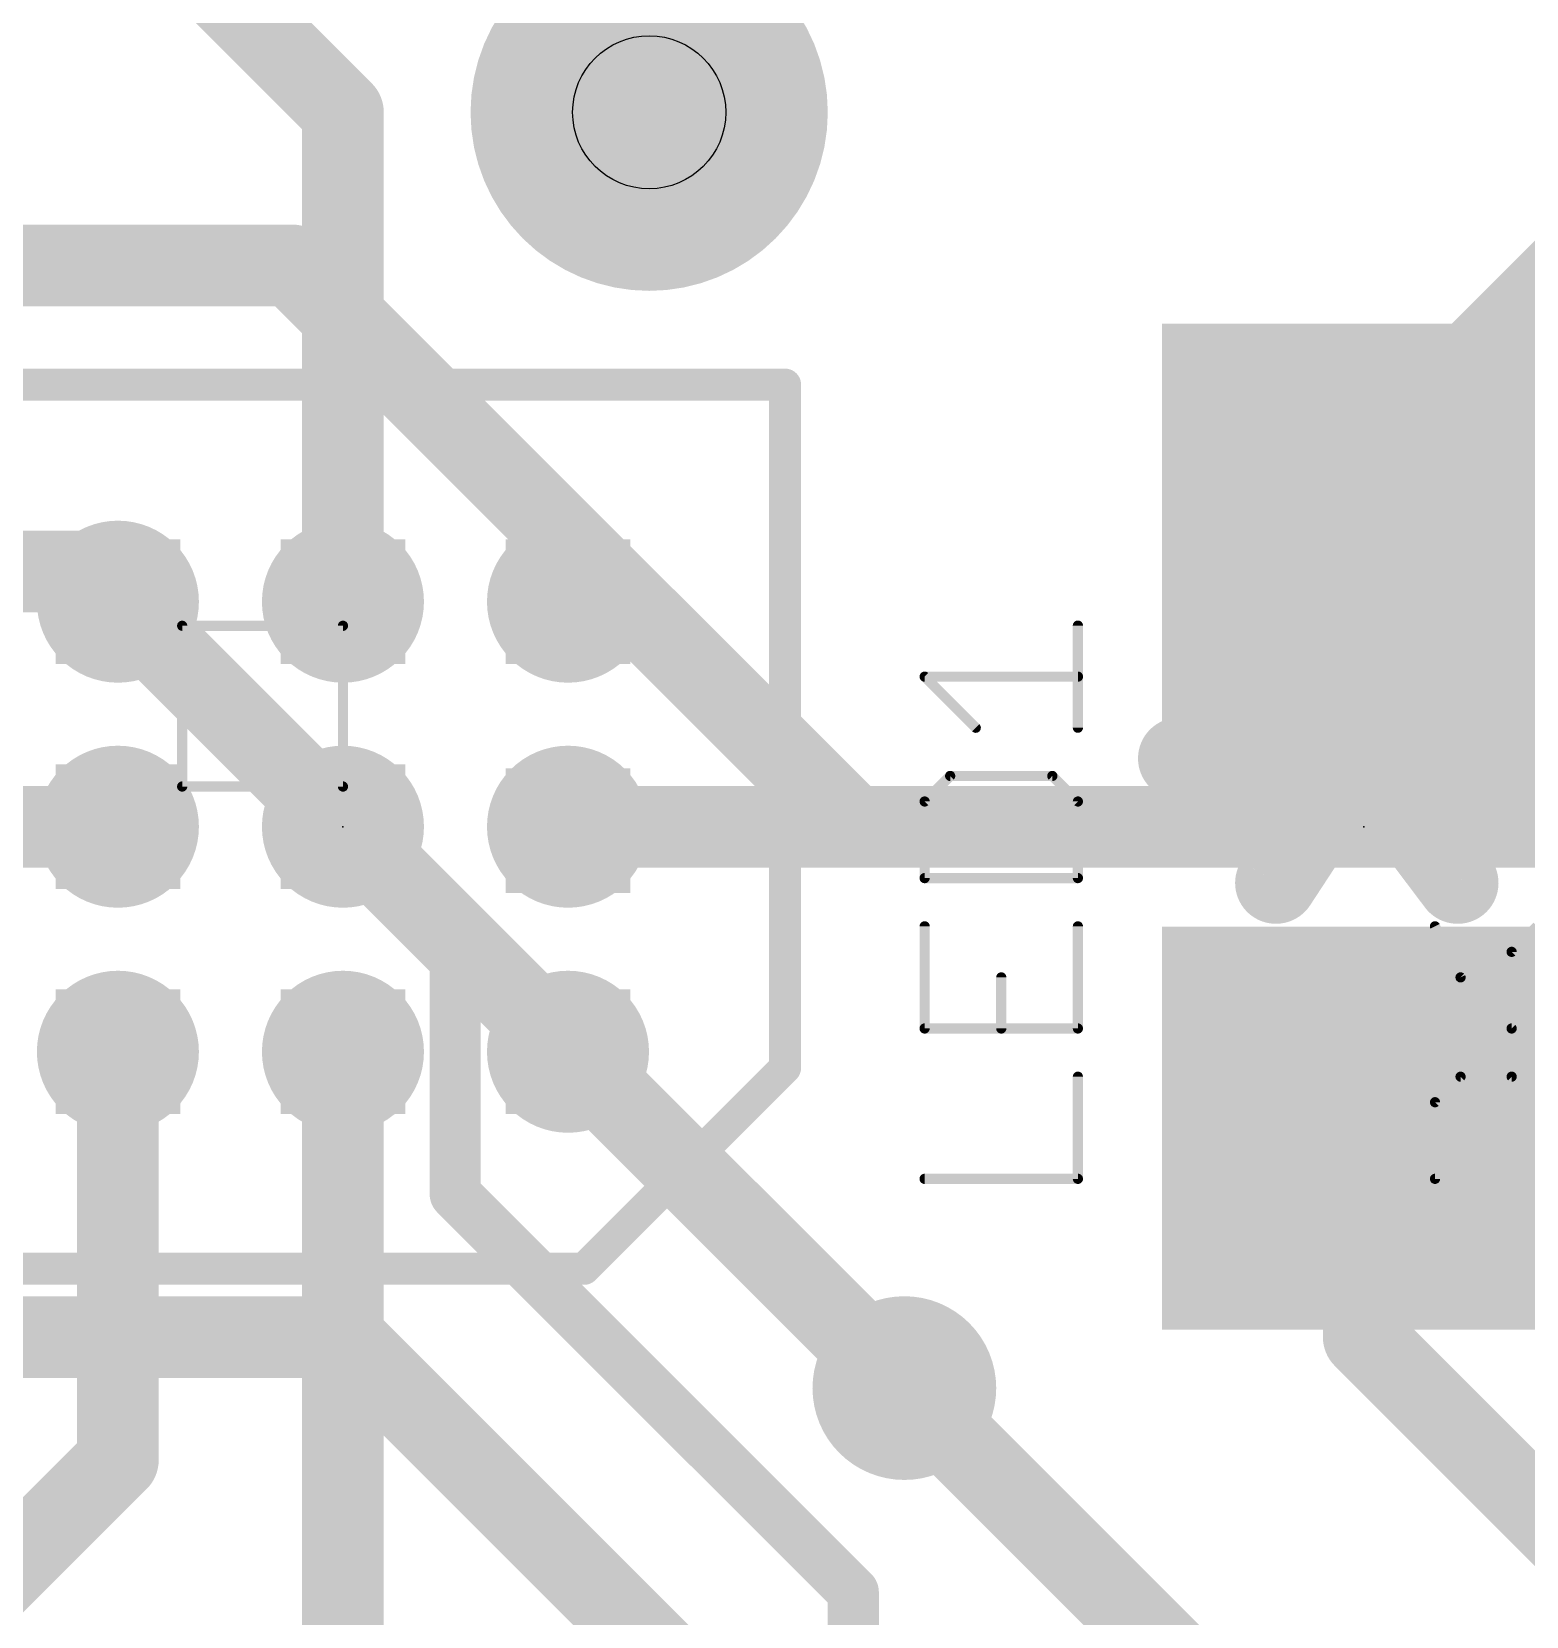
# Model space of a CAD drawing. Extents: x -36 to 72, y -11 to 13.
# Drawn here: x 11.925 to 15.645, y 4.385 to 8.328 of the extents above; entities that cross this region are included whole.
import ezdxf

# ---------------------------------------------------------------- set-up
doc = ezdxf.new("R2010")
doc.units = 0
for name, color, linetype in [('1', 12, 'CONTINUOUS'), ('16', 132, 'CONTINUOUS'), ('18', 110, 'CONTINUOUS'), ('21', 53, 'CONTINUOUS'), ('23', 53, 'CONTINUOUS'), ('25', 253, 'CONTINUOUS'), ('29', 253, 'CONTINUOUS'), ('31', 253, 'CONTINUOUS'), ('44', 253, 'CONTINUOUS'), ('51', 53, 'CONTINUOUS')]:
    doc.layers.add(name, color=color, linetype=linetype)

# ---------------------------------------------------------------- blocks, each defined once
blk = doc.blocks.new('RECT')
blk.add_solid([(-0.5, -0.5), (0.5, -0.5), (-0.5, 0.5), (0.5, 0.5)])
blk = doc.blocks.new('PIE')
at = {"const_width": 0.5}
blk.add_lwpolyline([(0, -0.25, 1), (0, 0.25, 1), (0, -0.25)], format="xyb", dxfattribs=at)
blk = doc.blocks.new('ROUNDV')
at = {"const_width": 0.5}
blk.add_lwpolyline([(0, -0.25, 1), (0, 0.25, 1), (0, -0.25)], format="xyb", dxfattribs=at)

msp = doc.modelspace()

# ---------------------------------------------------------------- linework, layer by layer
at = {"layer": '1'}
for points, const_width in [([(12.7, 8.128), (10.668, 10.16)], 0.2032), ([(12.7, 6.91), (12.7, 8.128)], 0.2032), ([(15.24, 7.239), (16.002, 8.001)], 0.2032), ([(15.24, 7.1), (15.24, 7.239)], 0.2032), ([(12.14, 6.35), (11.811, 6.35)], 0.2032), ([(13.26, 6.35), (17.78, 6.35)], 0.2032), ([(12.9794, 6.0706), (12.7, 6.35)], 0.127), ([(12.9794, 5.4356), (12.9794, 6.0706)], 0.127), ([(12.14, 4.774), (12.14, 5.79)], 0.2032), ([(12.7, 3.81), (12.7, 5.79)], 0.2032), ([(12.7, 5.79), (12.7, 5.842)], 0.127), ([(15.24, 3.81), (13.26, 5.79)], 0.2032), ([(15.24, 5.08), (15.24, 5.6)], 0.2032), ([(13.97, 4.445), (12.9794, 5.4356)], 0.127), ([(16.51, 3.81), (15.24, 5.08)], 0.2032), ([(10.541, 3.175), (12.14, 4.774)], 0.2032), ([(13.97, 3.81), (13.97, 4.445)], 0.127)]:
    msp.add_lwpolyline(points, dxfattribs=dict(at, const_width=const_width))
for points, const_width in [([(12.7508, 8.128, 1), (12.6492, 8.128)], 0.1016), ([(12.6641, 8.0921, 1), (12.7359, 8.1639)], 0.1016), ([(15.2908, 7.239, 1), (15.1892, 7.239)], 0.1016), ([(15.2041, 7.2749, 1), (15.2759, 7.2031)], 0.1016), ([(15.1892, 7.1, 1), (15.2908, 7.1)], 0.1016), ([(12.6492, 6.91, 1), (12.7508, 6.91)], 0.1016), ([(12.14, 6.2992, 1), (12.14, 6.4008)], 0.1016), ([(13.26, 6.4008, 1), (13.26, 6.2992)], 0.1016), ([(12.7225, 6.3725, 1), (12.6775, 6.3275)], 0.0635), ([(13.0112, 6.0706, 1), (12.9476, 6.0706)], 0.0635), ([(12.9569, 6.0481, 1), (13.0019, 6.0931)], 0.0635), ([(12.1908, 5.79, 1), (12.0892, 5.79)], 0.1016), ([(12.7508, 5.79, 1), (12.6492, 5.79)], 0.1016), ([(12.7318, 5.842, 1), (12.6683, 5.842)], 0.0635), ([(13.2959, 5.8259, 1), (13.2241, 5.7541)], 0.1016), ([(12.6683, 5.79, 1), (12.7318, 5.79)], 0.0635), ([(15.2908, 5.6, 1), (15.1892, 5.6)], 0.1016), ([(13.0019, 5.4581, 1), (12.9569, 5.4131)], 0.0635), ([(12.9476, 5.4356, 1), (13.0112, 5.4356)], 0.0635), ([(15.2759, 5.1159, 1), (15.2041, 5.0441)], 0.1016), ([(15.1892, 5.08, 1), (15.2908, 5.08)], 0.1016), ([(12.1759, 4.7381, 1), (12.1041, 4.8099)], 0.1016), ([(12.0892, 4.774, 1), (12.1908, 4.774)], 0.1016), ([(14.0018, 4.445, 1), (13.9383, 4.445)], 0.0635), ([(13.9475, 4.4225, 1), (13.9925, 4.4675)], 0.0635)]:
    msp.add_lwpolyline(points, format="xyb", dxfattribs=dict(at, const_width=const_width))
at = {"layer": '16', "const_width": 0.2032}
for points in [[(10.795, 7.747), (12.573, 7.747)], [(12.573, 7.747), (13.97, 6.35)], [(8.001, 6.985), (12.065, 6.985)], [(12.065, 6.985), (15.24, 3.81)], [(13.97, 6.35), (20.32, 6.35)], [(12.7, 5.08), (10.795, 5.08)], [(13.97, 3.81), (12.7, 5.08)]]:
    msp.add_lwpolyline(points, dxfattribs=at)
at = {"layer": '16', "const_width": 0.1016}
for points in [[(12.6089, 7.7829, 1), (12.5371, 7.7111)], [(12.573, 7.6962, 1), (12.573, 7.7978)], [(12.1009, 7.0209, 1), (12.0291, 6.9491)], [(12.065, 6.9342, 1), (12.065, 7.0358)], [(13.97, 6.4008, 1), (13.97, 6.2992)], [(13.9341, 6.3141, 1), (14.0059, 6.3859)], [(12.7359, 5.1159, 1), (12.6641, 5.0441)], [(12.7, 5.0292, 1), (12.7, 5.1308)]]:
    msp.add_lwpolyline(points, format="xyb", dxfattribs=at)
at = {"layer": '21', "const_width": 0.2032}
for points in [[(14.78, 6.52), (15.24, 6.52)], [(15.2146, 6.5046), (15.0216, 6.21)], [(15.7, 6.52), (15.24, 6.52)], [(15.24, 6.52), (15.4738, 6.21)]]:
    msp.add_lwpolyline(points, dxfattribs=at)
at = {"layer": '21'}
for points, const_width in [([(14.78, 6.5708, 1), (14.78, 6.4692)], 0.1016), ([(15.2571, 6.4768, 1), (15.1721, 6.5324)], 0.1016), ([(15.24, 6.5708, 1), (15.24, 6.4692)], 0.1016), ([(15.2806, 6.5506, 1), (15.1994, 6.4894)], 0.1016), ([(15.24, 6.4692, 1), (15.24, 6.5708)], 0.1016), ([(14.9791, 6.2378, 1), (15.0641, 6.1822)], 0.1016), ([(15.4332, 6.1794, 1), (15.5144, 6.2406)], 0.1016), ([(14.097, 4.826, 1), (14.097, 5.08, 1), (14.097, 4.826)], 0.2032)]:
    msp.add_lwpolyline(points, format="xyb", dxfattribs=dict(at, const_width=const_width))
at = {"layer": '23'}
for p in [(12.7, 6.35), (15.24, 6.35)]:
    msp.add_point(p, dxfattribs=at)
at = {"layer": '25', "const_width": 0.0254}
for points in [[(14.5288, 6.5963), (14.5288, 6.8505)], [(14.2746, 6.5963), (14.1475, 6.7234)], [(14.1475, 6.7234), (14.5288, 6.7234)], [(14.211, 6.4763), (14.1475, 6.4128)], [(14.4652, 6.4763), (14.211, 6.4763)], [(14.5288, 6.4128), (14.4652, 6.4763)], [(14.1475, 6.4128), (14.1475, 6.2221)], [(14.5288, 6.2221), (14.5288, 6.4128)], [(14.1475, 6.2221), (14.5288, 6.2221)], [(14.1475, 6.1021), (14.1475, 5.8479)], [(14.5288, 5.8479), (14.5288, 6.1021)], [(15.4175, 6.1021), (15.481, 5.975)], [(15.6717, 6.1021), (15.6081, 6.0386)], [(15.6081, 6.0386), (15.6081, 5.8479)], [(14.3381, 5.8479), (14.3381, 5.975)], [(15.481, 5.975), (15.6081, 5.8479)], [(14.1475, 5.8479), (14.5288, 5.8479)], [(15.6081, 5.8479), (15.7352, 5.8479)], [(14.5288, 5.4737), (14.5288, 5.7279)], [(15.4175, 5.6644), (15.481, 5.7279)], [(15.481, 5.7279), (15.6081, 5.7279)], [(15.6081, 5.7279), (15.6717, 5.6644)], [(15.4175, 5.4737), (15.4175, 5.6644)], [(14.1475, 5.4737), (14.5288, 5.4737)], [(15.7988, 5.4737), (15.4175, 5.4737)]]:
    msp.add_lwpolyline(points, dxfattribs=at)
at = {"layer": '25', "const_width": 0.0127}
for points in [[(14.5351, 6.8505, 1), (14.5225, 6.8505)], [(14.152, 6.7279, 1), (14.143, 6.7189)], [(14.1475, 6.7298, 1), (14.1475, 6.7171)], [(14.5288, 6.7171, 1), (14.5288, 6.7298)], [(14.2701, 6.5918, 1), (14.2791, 6.6008)], [(14.5225, 6.5963, 1), (14.5351, 6.5963)], [(14.211, 6.4827, 1), (14.211, 6.47)], [(14.2155, 6.4718, 1), (14.2065, 6.4808)], [(14.4697, 6.4808, 1), (14.4608, 6.4718)], [(14.4652, 6.47, 1), (14.4652, 6.4827)], [(14.1538, 6.4128, 1), (14.1411, 6.4128)], [(14.143, 6.4173, 1), (14.152, 6.4083)], [(14.5351, 6.4128, 1), (14.5225, 6.4128)], [(14.5243, 6.4083, 1), (14.5333, 6.4173)], [(14.1475, 6.2285, 1), (14.1475, 6.2158)], [(14.5288, 6.2158, 1), (14.5288, 6.2285)], [(14.1411, 6.2221, 1), (14.1538, 6.2221)], [(14.5225, 6.2221, 1), (14.5351, 6.2221)], [(14.1538, 6.1021, 1), (14.1411, 6.1021)], [(14.5351, 6.1021, 1), (14.5225, 6.1021)], [(15.4232, 6.105, 1), (15.4118, 6.0993)], [(15.6036, 6.0431, 1), (15.6126, 6.0341)], [(15.6145, 6.0386, 1), (15.6018, 6.0386)], [(14.3445, 5.975, 1), (14.3318, 5.975)], [(15.4855, 5.9795, 1), (15.4765, 5.9705)], [(15.4754, 5.9722, 1), (15.4867, 5.9779)], [(14.1411, 5.8479, 1), (14.1538, 5.8479)], [(14.1475, 5.8543, 1), (14.1475, 5.8416)], [(14.3318, 5.8479, 1), (14.3445, 5.8479)], [(14.5225, 5.8479, 1), (14.5351, 5.8479)], [(14.5288, 5.8416, 1), (14.5288, 5.8543)], [(15.6081, 5.8543, 1), (15.6081, 5.8416)], [(15.6018, 5.8479, 1), (15.6145, 5.8479)], [(15.6036, 5.8434, 1), (15.6126, 5.8524)], [(14.5351, 5.7279, 1), (14.5225, 5.7279)], [(15.481, 5.7343, 1), (15.481, 5.7216)], [(15.4855, 5.7234, 1), (15.4765, 5.7324)], [(15.6126, 5.7324, 1), (15.6036, 5.7234)], [(15.6081, 5.7216, 1), (15.6081, 5.7343)], [(15.4238, 5.6644, 1), (15.4111, 5.6644)], [(15.413, 5.6689, 1), (15.422, 5.6599)], [(14.1475, 5.4801, 1), (14.1475, 5.4673)], [(14.5288, 5.4673, 1), (14.5288, 5.4801)], [(15.4175, 5.4801, 1), (15.4175, 5.4673)], [(14.5225, 5.4737, 1), (14.5351, 5.4737)], [(15.4111, 5.4737, 1), (15.4238, 5.4737)]]:
    msp.add_lwpolyline(points, format="xyb", dxfattribs=at)
at = {"layer": '44'}
msp.add_circle((13.462, 8.128), 0.1905, dxfattribs=at)
at = {"layer": '51'}
for points, const_width in [([(11.6, 7.45), (13.8, 7.45)], 0.08), ([(13.8, 7.45), (13.8, 5.75)], 0.08), ([(12.3, 6.45), (12.3, 6.85)], 0.0254), ([(12.3, 6.85), (12.7, 6.85)], 0.0254), ([(12.7, 6.85), (12.7, 6.45)], 0.0254), ([(12.7, 6.45), (12.3, 6.45)], 0.0254), ([(13.8, 5.75), (13.3, 5.25)], 0.08), ([(11.6, 5.25), (13.3, 5.25)], 0.08)]:
    msp.add_lwpolyline(points, dxfattribs=dict(at, const_width=const_width))
for points, const_width in [([(13.82, 7.45, 1), (13.78, 7.45)], 0.04), ([(13.8, 7.43, 1), (13.8, 7.47)], 0.04), ([(12.3064, 6.85, 1), (12.2937, 6.85)], 0.0127), ([(12.3, 6.8564, 1), (12.3, 6.8437)], 0.0127), ([(12.7064, 6.85, 1), (12.6937, 6.85)], 0.0127), ([(12.7, 6.8437, 1), (12.7, 6.8564)], 0.0127), ([(12.3, 6.4564, 1), (12.3, 6.4436)], 0.0127), ([(12.2937, 6.45, 1), (12.3064, 6.45)], 0.0127), ([(12.6937, 6.45, 1), (12.7064, 6.45)], 0.0127), ([(12.7, 6.4436, 1), (12.7, 6.4564)], 0.0127), ([(13.78, 5.75, 1), (13.82, 5.75)], 0.04), ([(13.8141, 5.7359, 1), (13.7859, 5.7641)], 0.04), ([(13.3, 5.23, 1), (13.3, 5.27)], 0.04), ([(13.2859, 5.2641, 1), (13.3141, 5.2359)], 0.04)]:
    msp.add_lwpolyline(points, format="xyb", dxfattribs=dict(at, const_width=const_width))

# ---------------------------------------------------------------- block references
at = {"layer": '1'}
for name, p, xscale, yscale in [('RECT', (15.24, 7.1), 0.8, 0.8), ('PIE', (12.14, 6.91), 0.2, 0.2), ('PIE', (12.7, 6.91), 0.2, 0.2), ('PIE', (13.26, 6.91), 0.2, 0.2), ('PIE', (12.14, 6.35), 0.2, 0.2), ('PIE', (12.7, 6.35), 0.2, 0.2), ('PIE', (13.26, 6.35), 0.2, 0.2), ('RECT', (15.24, 5.6), 0.8, 0.8), ('PIE', (12.14, 5.79), 0.2, 0.2), ('PIE', (12.7, 5.79), 0.2, 0.2), ('PIE', (13.26, 5.79), 0.2, 0.2)]:
    msp.add_blockref(name, p, dxfattribs=dict(at, xscale=xscale, yscale=yscale))
at = {"layer": '18', "xscale": 0.889, "yscale": 0.889}
msp.add_blockref('ROUNDV', (13.462, 8.128), dxfattribs=at)
msp.add_blockref('ROUNDV', (13.462, 8.128), dxfattribs=at)
at = {"layer": '29'}
for name, p, xscale, yscale in [('RECT', (15.24, 7.1), 1.0032, 1.0032), ('PIE', (12.14, 6.91), 0.4032, 0.4032), ('PIE', (12.7, 6.91), 0.4032, 0.4032), ('PIE', (13.26, 6.91), 0.4032, 0.4032), ('PIE', (12.14, 6.35), 0.4032, 0.4032), ('PIE', (12.7, 6.35), 0.4032, 0.4032), ('PIE', (13.26, 6.35), 0.4032, 0.4032), ('RECT', (15.24, 5.6), 1.0032, 1.0032), ('PIE', (12.14, 5.79), 0.4032, 0.4032), ('PIE', (12.7, 5.79), 0.4032, 0.4032), ('PIE', (13.26, 5.79), 0.4032, 0.4032)]:
    msp.add_blockref(name, p, dxfattribs=dict(at, xscale=xscale, yscale=yscale))
at = {"layer": '31', "xscale": 0.8, "yscale": 0.8}
for p in [(15.24, 7.1), (15.24, 5.6)]:
    msp.add_blockref('RECT', p, dxfattribs=at)
at = {"layer": '31', "xscale": 0.31, "yscale": 0.31, "rotation": 180}
for p in [(12.14, 6.91), (12.7, 6.91), (13.26, 6.91), (12.14, 6.35), (12.7, 6.35), (13.26, 6.34), (12.14, 5.79), (12.7, 5.79), (13.26, 5.79)]:
    msp.add_blockref('RECT', p, dxfattribs=at)

doc.saveas('drawing.dxf')
